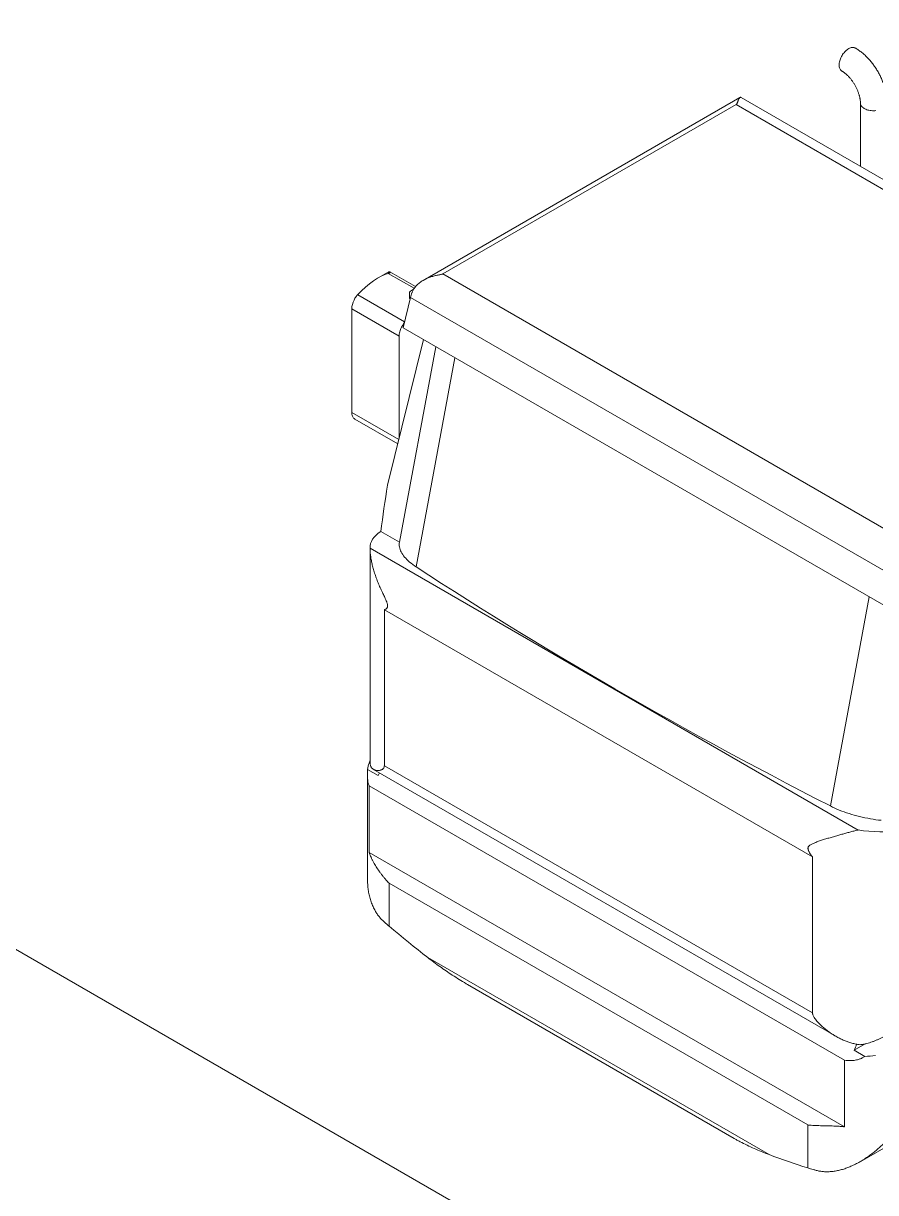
# Model space of a CAD drawing. Header units: millimetres. Extents: x 26816 to 90584, y 11074 to 56542.
# Drawn here: x 39779 to 42658, y 29514 to 33464 of the extents above; entities that cross this region are included whole.
import ezdxf

# ---------------------------------------------------------------- set-up
doc = ezdxf.new("R2010")
doc.units = ezdxf.units.MM
doc.layers.add('MAU_TÍM', color=4, linetype='Continuous', lineweight=25)
doc.layers.add('MAU_XAM', color=8, linetype='Continuous')

msp = doc.modelspace()

# ---------------------------------------------------------------- linework, layer by layer
at = {"layer": 'MAU_TÍM', "linetype": 'Continuous', "lineweight": 0}
for p, q in [((42199.5, 33213.6), (41129, 32595.7)), ((41195.4, 32617.5), (42186.2, 33189.5)), ((42186.2, 33189.5), (43795, 32260.8)), ((43878, 32246.7), (42203.2, 33213.5)), ((42606.2, 33194.6), (42606.2, 32980.9)), ((41103.2, 32574.5), (41017.3, 32624.1)), ((41008.7, 32622.1), (40979.7, 32605.3)), ((41099.1, 32569), (41011.6, 32619.5)), ((41195.4, 32617.5), (42804.2, 31688.8)), ((41066.6, 32455.8), (40908.2, 32547.2)), ((41083.1, 32556.1), (41083.1, 32534.7)), ((41097.1, 32565.8), (41094.9, 32564.6)), ((41086.9, 32538.3), (41061.5, 32435.3)), ((41083.1, 32534.7), (41085.6, 32533.3)), ((41086.9, 32538.3), (42775.2, 31563.6)), ((41048.3, 32407.2), (40888.3, 32499.6)), ((40888.3, 32149.7), (40888.3, 32499.6)), ((42761.3, 31454), (41061.5, 32435.3)), ((41009, 31903.7), (41130.5, 32395.5)), ((41048.3, 32407.2), (41048.3, 32062.7)), ((41171.8, 32371.7), (41049.2, 31711.4)), ((41236.6, 32334.2), (41105.5, 31628)), ((41047.1, 32058), (40888.3, 32149.7)), ((40898.6, 32126.9), (40895.9, 32128.8)), ((40898.5, 32126.9), (41043.5, 32043.2)), ((41049.2, 31711.4), (40986.3, 31747.7)), ((40949.9, 31692.2), (40949.9, 30967.8)), ((42598.1, 30739.1), (40950, 31690.6)), ((42635.8, 31526.5), (42504.7, 30820.3)), ((40998.3, 31483), (42444.4, 30648.1)), ((40998.3, 30956.4), (40998.3, 31483)), ((40946.6, 30965.1), (40950, 30967.1)), ((40941, 30926.8), (40941, 30579.5)), ((40941.5, 30943.8), (40977.5, 30923)), ((40961.3, 30943.9), (42522.9, 30042.4)), ((40998.3, 30956.4), (42444.4, 30121.5)), ((40946.6, 30888.2), (42552.7, 29961.1)), ((40946.6, 30888.2), (40946.6, 30663.7)), ((40946.6, 30663.7), (42552.7, 29736.5)), ((42444.4, 30648.1), (42444.4, 30121.5)), ((41014.3, 30559.3), (42428.5, 29742.9)), ((41014.3, 30559.3), (41014.3, 30414)), ((41145, 30308.3), (42297.7, 29642.9)), ((41278.7, 30217.6), (42179.7, 29697.4)), ((42584.7, 29995.2), (42622, 30016.7)), ((42620.9, 29974.4), (42584.7, 29995.2)), ((42552.7, 29736.5), (42552.7, 29961.1)), ((42605.1, 29618.8), (43179.4, 29950.3)), ((42428.5, 29742.9), (42428.5, 29597.6))]:
    msp.add_line(p, q, dxfattribs=at)
at = {"layer": 'MAU_TÍM', "linetype": 'Continuous', "lineweight": 0, "flags": 128}
for points in [[(42588.9, 33380.5), (42587.6, 33381.2), (42585.4, 33382), (42583.1, 33382.5), (42580.6, 33382.6), (42578, 33382.5), (42575.4, 33382), (42572.6, 33381.2), (42569.9, 33380.1), (42567.1, 33378.7), (42564.2, 33377), (42561.4, 33375), (42558.7, 33372.8), (42556, 33370.3), (42553.4, 33367.6), (42550.8, 33364.7), (42548.5, 33361.6), (42546.2, 33358.4), (42544.1, 33355), (42542.2, 33351.5), (42540.4, 33347.9), (42538.9, 33344.3), (42537.6, 33340.7), (42536.5, 33337.1), (42535.6, 33333.5), (42535, 33329.9), (42534.7, 33326.5), (42534.5, 33323.2)], [(42534.5, 33323.2), (42534.7, 33320), (42535, 33317), (42535.6, 33314.2), (42536.5, 33311.6), (42537.6, 33309.2), (42538.9, 33307.1), (42540.4, 33305.3), (42542.2, 33303.7), (42543.8, 33302.6)], [(42606.2, 33194.6), (42606.3, 33193.1), (42606.7, 33190.9), (42607.4, 33188.6), (42608.5, 33186.4), (42609.9, 33184.2), (42611.7, 33182.2), (42613.7, 33180.2), (42616.1, 33178.4), (42618.7, 33176.6), (42621.6, 33175), (42624.7, 33173.6), (42628, 33172.3), (42631.5, 33171.2), (42635.1, 33170.3), (42638.9, 33169.6), (42642.8, 33169.1), (42646.7, 33168.7), (42650.7, 33168.6), (42654.7, 33168.7), (42658.6, 33169)], [(41008.7, 32622.1), (41009.4, 32622.5), (41012.1, 32623.7)], [(41048.3, 32407.2), (41048.4, 32410.7), (41048.8, 32414.4), (41049.4, 32418.2), (41050.3, 32422), (41051.4, 32425.9), (41052.8, 32429.8), (41054.4, 32433.7), (41056.2, 32437.5), (41058.2, 32441.2), (41060.4, 32444.9), (41062.7, 32448.4), (41065.2, 32451.8), (41065.7, 32452.5)], [(40888.3, 32149.7), (40888.4, 32146.3), (40888.8, 32143.2), (40889.4, 32140.2), (40890.2, 32137.4), (40891.3, 32134.9), (40892.6, 32132.6), (40894.1, 32130.6), (40895.9, 32128.8)], [(41049.2, 31711.4), (41048.6, 31707.4), (41048.5, 31703.4), (41048.7, 31699.3), (41049.2, 31695.2), (41050.1, 31691), (41051.4, 31686.8), (41053.1, 31682.6), (41055.1, 31678.4), (41057.4, 31674.1), (41060.2, 31669.8), (41063.2, 31665.5), (41066.6, 31661.3), (41070.4, 31657), (41074.5, 31652.8), (41078.9, 31648.5), (41083.6, 31644.3), (41088.6, 31640.2), (41094, 31636.1), (41099.6, 31632), (41105.5, 31628)], [(41105.5, 31628), (41148.5, 31600.1), (41191.7, 31572.2), (41235.1, 31544.4), (41278.8, 31516.6), (41322.8, 31488.9), (41367.1, 31461.3), (41411.6, 31433.7), (41456.4, 31406.2), (41501.4, 31378.8), (41546.7, 31351.5), (41592.3, 31324.2), (41638.1, 31297), (41684.2, 31269.8), (41730.5, 31242.8), (41777, 31215.8), (41823.9, 31188.9), (41870.9, 31162), (41918.2, 31135.2), (41965.8, 31108.6), (42013.6, 31081.9), (42061.6, 31055.4), (42109.9, 31029), (42158.4, 31002.6), (42207.2, 30976.3), (42256.2, 30950.1), (42305.4, 30924), (42354.9, 30897.9), (42404.6, 30872), (42454.5, 30846.1), (42504.7, 30820.3)], [(42504.7, 30820.3), (42511.9, 30816.7), (42519.4, 30813.2), (42527.1, 30809.8), (42534.9, 30806.5), (42543, 30803.3), (42551.2, 30800.3), (42559.6, 30797.3), (42568.1, 30794.5), (42576.8, 30791.8), (42585.6, 30789.2), (42594.4, 30786.8), (42603.4, 30784.5), (42612.5, 30782.4), (42621.6, 30780.4), (42630.8, 30778.6), (42640, 30776.9), (42649.2, 30775.4), (42658.4, 30774), (42667.6, 30772.8), (42676.8, 30771.8)], [(41014.3, 30414), (41030.5, 30400.5), (41046.8, 30387.1), (41063.1, 30373.7), (41079.5, 30360.5), (41095.8, 30347.3), (41112.2, 30334.2), (41128.6, 30321.2), (41145, 30308.3)], [(42297.7, 29642.9), (42314.1, 29636.8), (42330.5, 29630.9), (42346.8, 29625.1), (42363.2, 29619.4), (42379.5, 29613.8), (42395.9, 29608.3), (42412.2, 29602.9), (42428.5, 29597.6)]]:
    msp.add_lwpolyline(points, dxfattribs=at)
at = {"layer": 'MAU_TÍM', "linetype": 'Continuous', "lineweight": 0}
for centre, radius, start, end in [((41131.7, 32500.9), 73.5, 118.286, 131.3558), ((40957.5, 32497.6), 69.2, 152.8886, 178.4203), ((41029.3, 30934.1), 88.3, 159.4283, 173.6874), ((40888.2, 30971.1), 101.5, 331.7222, 337.3725), ((42499.2, 30041.5), 97.3, 331.5829, 344.5914), ((42605.6, 30398.7), 424.6, 272.0544, 277.0225)]:
    msp.add_arc(centre, radius, start, end, dxfattribs=at)
for centre, major_axis, ratio, start_param, end_param in [((40944.5, 32504.2), (103, 111.7), 0.368298, 0.540681, 1.524759), ((41154.4, 32559.5), (54.9, 83.7), 0.536013, 1.972688, 2.149476), ((41229.9, 31922.1), (183, 1072.1), 0.197654, 1.621633, 1.76782), ((41229.9, 31653.4), (279.3, -47.7), 0.42853, 2.699265, 3.227383), ((42601.7, 30861.5), (279.3, -47.7), 0.42853, 4.772645, 5.300763)]:
    msp.add_ellipse(centre, major_axis=major_axis, ratio=ratio, start_param=start_param, end_param=end_param, dxfattribs=at)
for points, knots in [([(42696.2, 33194.6), (42696.2, 33195.4), (42696.2, 33198.4), (42696, 33203.6), (42695.5, 33210.3), (42694.7, 33217), (42693.7, 33223.8), (42692.5, 33230.6), (42690.9, 33237.4), (42689.2, 33244.1), (42687.2, 33250.9), (42685, 33257.7), (42682.6, 33264.4), (42680, 33271), (42677.2, 33277.6), (42674.1, 33284.1), (42670.9, 33290.6), (42667.5, 33296.9), (42663.9, 33303.2), (42660.1, 33309.4), (42656.2, 33315.4), (42652.1, 33321.3), (42647.8, 33327.1), (42643.4, 33332.7), (42638.8, 33338.2), (42634.1, 33343.5), (42629.3, 33348.6), (42624.3, 33353.6), (42619.2, 33358.3), (42613.9, 33362.9), (42608.6, 33367.2), (42603.1, 33371.3), (42597.5, 33375.2), (42592.8, 33378.2), (42589.9, 33379.9), (42588.8, 33380.5)], [0, 0, 0, 0, 0.0115548, 0.0431502, 0.0747423, 0.106345, 0.1379221, 0.1694513, 0.2009179, 0.2323142, 0.2636375, 0.2948895, 0.3260749, 0.3572009, 0.3882761, 0.4193107, 0.4503153, 0.4813013, 0.5122806, 0.5432653, 0.5742638, 0.605288, 0.63635, 0.667462, 0.6986355, 0.7298817, 0.7612106, 0.7926312, 0.82415, 0.8557712, 0.8874948, 0.9193158, 0.9512226, 0.9831955, 1, 1, 1, 1]), ([(42543.9, 33302.6), (42544.3, 33302.3), (42545.7, 33301.5), (42548, 33300.1), (42550.8, 33298.1), (42553.7, 33295.9), (42556.7, 33293.4), (42559.7, 33290.8), (42562.8, 33287.9), (42565.8, 33284.8), (42568.9, 33281.5), (42571.9, 33278), (42574.9, 33274.3), (42577.8, 33270.4), (42580.6, 33266.5), (42583.4, 33262.3), (42586, 33258.1), (42588.5, 33253.8), (42590.9, 33249.4), (42593.1, 33245), (42595.2, 33240.5), (42597, 33236), (42598.8, 33231.6), (42600.3, 33227.2), (42601.7, 33222.8), (42602.9, 33218.6), (42603.9, 33214.5), (42604.7, 33210.5), (42605.3, 33206.6), (42605.8, 33202.9), (42606.1, 33199.5), (42606.2, 33196.7), (42606.2, 33195.1), (42606.2, 33194.6)], [0, 0, 0, 0, 0.016851, 0.04857, 0.080494, 0.112684, 0.145143, 0.177864, 0.210835, 0.244041, 0.277459, 0.311069, 0.344845, 0.378762, 0.412793, 0.446913, 0.481093, 0.515308, 0.549529, 0.583721, 0.617856, 0.651909, 0.685851, 0.719658, 0.753304, 0.786765, 0.820019, 0.853046, 0.885829, 0.918356, 0.95062, 0.982621, 1, 1, 1, 1]), ([(42203.1, 33213.5), (42202.7, 33213.7), (42201.9, 33214.2), (42200.5, 33214.1), (42199, 33213.4), (42197.4, 33211.8), (42195.9, 33209.3), (42194.4, 33206.2), (42193.1, 33202.6), (42191.9, 33199.2), (42190.8, 33196.2), (42190, 33194.1), (42189.1, 33192.3), (42188.1, 33190.9), (42186.9, 33190), (42186.2, 33189.5)], [0, 0, 0, 0, 0.071278, 0.152018, 0.261558, 0.371945, 0.484636, 0.597988, 0.697343, 0.797067, 0.852103, 0.90725, 0.935905, 0.964797, 1, 1, 1, 1]), ([(41011.6, 32619.5), (41012, 32619.6), (41013.1, 32619.9), (41014.6, 32620.4), (41016.1, 32621.1), (41017.1, 32621.7), (41017.9, 32622.5), (41018, 32623.3), (41017.7, 32623.9), (41016.8, 32624.4), (41015.4, 32624.5), (41013.7, 32624.3), (41012.5, 32623.8), (41012.1, 32623.7)], [0, 0, 0, 0, 0.0453111, 0.1165994, 0.170212, 0.224081, 0.2860685, 0.3868875, 0.4877507, 0.5910103, 0.7536085, 0.920942, 1, 1, 1, 1]), ([(41195.4, 32617.5), (41194.9, 32617.2), (41193.9, 32616.7), (41191.7, 32616.1), (41189.1, 32615.5), (41184.9, 32614.7), (41177.7, 32613.3), (41167.6, 32611), (41155.6, 32607.6), (41143.8, 32603.2), (41133.9, 32598.5), (41126.1, 32594), (41120, 32590), (41114.2, 32585.5), (41109.1, 32581), (41104.9, 32576.6), (41101.3, 32572.2), (41098, 32567.6), (41095.4, 32562.9), (41093.2, 32558.3), (41092.2, 32555.3), (41091.7, 32553.8)], [0, 0, 0, 0, 0.015109, 0.030892, 0.055312, 0.079786, 0.129474, 0.22433, 0.319182, 0.417013, 0.514815, 0.571295, 0.627769, 0.685433, 0.743087, 0.78761, 0.832128, 0.877748, 0.923361, 0.961555, 1, 1, 1, 1]), ([(40895.9, 32529.2), (40896.8, 32531.2), (40898.8, 32535.3), (40902.2, 32540.2), (40905.4, 32544.2), (40907.2, 32546.2), (40908.2, 32547.2)], [0, 0, 0, 0, 0.305279, 0.617062, 0.807839, 1, 1, 1, 1]), ([(40998.3, 31483), (40999.3, 31483.4), (41001.3, 31484.3), (41003.9, 31485.9), (41006, 31487.7), (41007.7, 31489.6), (41008.8, 31491.9), (41009.4, 31494.2), (41009.5, 31496.5), (41009.3, 31499.1), (41008.8, 31502.2), (41007.7, 31505.9), (41005.8, 31511.1), (41003.2, 31517.2), (41000, 31524.2), (40996.7, 31531), (40991.9, 31541), (40985.9, 31554.1), (40978.9, 31570.3), (40972.4, 31586.5), (40966.6, 31602.7), (40961.6, 31618.7), (40957.5, 31634.2), (40954.3, 31649.1), (40952, 31663.3), (40950.4, 31677.3), (40950.1, 31686.2), (40950, 31690.6)], [0, 0, 0, 0, 0.027524, 0.055034, 0.073724, 0.092431, 0.110961, 0.122421, 0.133866, 0.145338, 0.156827, 0.174061, 0.191346, 0.221298, 0.251354, 0.281514, 0.31161, 0.382746, 0.454118, 0.525604, 0.597081, 0.668432, 0.739554, 0.804619, 0.869823, 0.934989, 1, 1, 1, 1]), ([(40946.6, 30965.1), (40947.5, 30967.3), (40948.5, 30969.9), (40949.7, 30972), (40949.9, 30972.3)], [0, 0, 0, 0, 0.86009, 1, 1, 1, 1]), ([(40950, 30967.8), (40950, 30966.6), (40950, 30963.7), (40950.6, 30959.7), (40951.6, 30955.6), (40953.2, 30952), (40955.2, 30948.9), (40957.8, 30946.3), (40960.7, 30944.1), (40964.1, 30942.4), (40967.9, 30941.2), (40972.1, 30940.4), (40976.2, 30940.2), (40980.3, 30940.3), (40984.1, 30940.9), (40987.9, 30942), (40991.1, 30943.6), (40993.7, 30945.4), (40995.5, 30947.3), (40996.9, 30949.5), (40997.8, 30951.8), (40998.2, 30954.1), (40998.2, 30955.6), (40998.3, 30956.4)], [0, 0, 0, 0, 0.040499, 0.099136, 0.161217, 0.223358, 0.285455, 0.349267, 0.413124, 0.476945, 0.541397, 0.605884, 0.670334, 0.719985, 0.769715, 0.819361, 0.868897, 0.897601, 0.926534, 0.948842, 0.971625, 0.98567, 1, 1, 1, 1]), ([(40941.5, 30943.8), (40941.4, 30942.1), (40941.3, 30938.4), (40941.1, 30932.8), (40941, 30927.1), (40941.1, 30921.5), (40941.3, 30915.2), (40941.9, 30908.3), (40943, 30901.1), (40944.5, 30894.3), (40945.9, 30890.3), (40946.6, 30888.2)], [0, 0, 0, 0, 0.072654, 0.160229, 0.247822, 0.337881, 0.427955, 0.5687, 0.709501, 0.854733, 1, 1, 1, 1]), ([(42598.1, 30739.1), (42593.4, 30738), (42584, 30735.7), (42570.1, 30732), (42556.5, 30728.3), (42543.2, 30724.6), (42529.2, 30720.6), (42514.7, 30716.4), (42499.8, 30712.1), (42485.3, 30707.8), (42471.6, 30703.4), (42458.6, 30698.7), (42448.8, 30694.8), (42441.8, 30691.6), (42437.8, 30689.4), (42434.5, 30687.1), (42432, 30684.8), (42430.3, 30682.4), (42429.4, 30679.9), (42429, 30677.6), (42429.2, 30675), (42429.8, 30672), (42431, 30668.6), (42433.2, 30664.2), (42436.3, 30659.1), (42440.2, 30653.5), (42443, 30649.9), (42444.4, 30648.1)], [0, 0, 0, 0, 0.058012, 0.116169, 0.174412, 0.232636, 0.290704, 0.36206, 0.433666, 0.505388, 0.57709, 0.648651, 0.719977, 0.749776, 0.779562, 0.799757, 0.819963, 0.839994, 0.851847, 0.86368, 0.875584, 0.887503, 0.90369, 0.919924, 0.946551, 0.973278, 1, 1, 1, 1]), ([(41014.3, 30559.3), (41014.2, 30559.3), (41010.5, 30563.2), (41004.7, 30569.6), (40997.2, 30578.4), (40991.5, 30585.5), (40985.9, 30592.8), (40980.6, 30600.2), (40975.6, 30607.6), (40970.8, 30615.1), (40966.3, 30622.6), (40961.8, 30630.6), (40957.4, 30639), (40953.6, 30646.9), (40950.5, 30653.9), (40948.3, 30659.3), (40947.1, 30662.4), (40946.6, 30663.7)], [0, 0, 0, 0, 0.000067, 0.115337, 0.182093, 0.249062, 0.316031, 0.383776, 0.45152, 0.519932, 0.588725, 0.657663, 0.742043, 0.826804, 0.891642, 0.95647, 1, 1, 1, 1]), ([(40941.1, 30579.5), (40941, 30579), (40941, 30574.7), (40941.2, 30566.6), (40941.9, 30555.4), (40942.9, 30544.3), (40944.4, 30534.1), (40946, 30524.8), (40947.8, 30516.4), (40949.9, 30508.2), (40952.3, 30500), (40955.1, 30492), (40958.2, 30484.1), (40961.7, 30476.4), (40966.2, 30467.6), (40971.9, 30458), (40979.3, 30447.8), (40987.6, 30438.2), (40993.8, 30432.6), (40997, 30429.8)], [0, 0, 0, 0, 0.0091041, 0.0733106, 0.1376124, 0.202225, 0.2669524, 0.317461, 0.368034, 0.4188143, 0.46967, 0.5214215, 0.573265, 0.6254052, 0.6776533, 0.757021, 0.8368341, 0.9181388, 1, 1, 1, 1]), ([(40997, 30429.8), (40999.7, 30427.1), (41005.2, 30421.7), (41011.2, 30416.6), (41014.3, 30414)], [0, 0, 0, 0, 0.499363, 1, 1, 1, 1]), ([(41278.7, 30217.6), (41277.3, 30218.4), (41267.8, 30223.7), (41250.9, 30234.2), (41228.2, 30248.6), (41206.5, 30263.2), (41185.5, 30277.8), (41165, 30292.8), (41151.6, 30303.1), (41145, 30308.3)], [0, 0, 0, 0, 0.029507, 0.197855, 0.366324, 0.524573, 0.682888, 0.841408, 1, 1, 1, 1]), ([(42605.2, 30013.7), (42609, 30014.3), (42616.5, 30015.4), (42627, 30017.7), (42636.9, 30020.5), (42646.2, 30023.5), (42655.4, 30026.9), (42664.5, 30030.8), (42673.5, 30035), (42682.5, 30039.6), (42691.3, 30044.5), (42701, 30050.3), (42711.6, 30057.2), (42722.9, 30065.3), (42733.9, 30073.9), (42744.6, 30082.9), (42755.1, 30092.3), (42765.3, 30102.2), (42775.2, 30112.4), (42784.2, 30122.3), (42792.4, 30131.8), (42797.3, 30137.9), (42799.7, 30141), (42799.7, 30141)], [0, 0, 0, 0, 0.047538, 0.095255, 0.136059, 0.176864, 0.217987, 0.259111, 0.301079, 0.343048, 0.385249, 0.427451, 0.4855, 0.54355, 0.602038, 0.660526, 0.720243, 0.779961, 0.840049, 0.900137, 0.950022, 0.999956, 1, 1, 1, 1]), ([(42444.4, 30121.5), (42444.5, 30120.5), (42444.6, 30118.5), (42445.6, 30114.8), (42447.4, 30110.6), (42450.4, 30105.4), (42454.3, 30099.6), (42459.3, 30093.4), (42464.7, 30087.5), (42471.9, 30080.3), (42481.1, 30071.8), (42492.5, 30062.5), (42504.5, 30053.9), (42516.8, 30045.9), (42529.3, 30038.7), (42541.9, 30032.3), (42554.5, 30026.8), (42567.5, 30022.1), (42580.7, 30018.2), (42593.3, 30015.3), (42601.5, 30014.2), (42605.2, 30013.7)], [0, 0, 0, 0, 0.01806, 0.036145, 0.061857, 0.087644, 0.126671, 0.165844, 0.20515, 0.244358, 0.316501, 0.388812, 0.461196, 0.533533, 0.605697, 0.673375, 0.741267, 0.809181, 0.876976, 0.944573, 1, 1, 1, 1]), ([(42552.7, 29961.1), (42556.2, 29960.7), (42563.4, 29960), (42573.1, 29959.9), (42581.6, 29960.5), (42588.9, 29961.5), (42595.6, 29962.9), (42601.5, 29964.7), (42606.9, 29966.6), (42612.1, 29969), (42616.8, 29971.5), (42619.6, 29973.5), (42620.9, 29974.4)], [0, 0, 0, 0, 0.1501673, 0.3002941, 0.4036359, 0.5070823, 0.6103638, 0.6900696, 0.7697658, 0.8512383, 0.9326972, 1, 1, 1, 1]), ([(42447.6, 29592.4), (42450.8, 29591.3), (42457.9, 29589), (42469.3, 29586.5), (42481.8, 29585), (42494.5, 29584.6), (42507.8, 29585.2), (42521.5, 29587), (42535.6, 29589.9), (42549.7, 29593.8), (42563.7, 29598.7), (42578.2, 29604.8), (42593.1, 29612), (42608.4, 29620.6), (42623.4, 29630), (42638.1, 29640.2), (42652.3, 29651.1), (42666.2, 29662.7), (42679.7, 29674.9), (42692.8, 29687.7), (42705.5, 29701), (42717.9, 29715), (42729.9, 29729.5), (42741.6, 29744.6), (42752.8, 29760.1), (42762.3, 29774.6), (42768.7, 29785), (42772.1, 29791.3), (42773.6, 29794.3), (42774.7, 29796.9), (42775.5, 29799.3), (42775.8, 29801), (42775.8, 29801.9), (42775.8, 29801.9)], [0, 0, 0, 0, 0.027651, 0.061182, 0.094814, 0.12846, 0.162011, 0.198442, 0.234987, 0.271596, 0.308189, 0.34466, 0.386259, 0.427968, 0.469759, 0.511579, 0.553355, 0.594999, 0.636734, 0.678509, 0.720288, 0.76203, 0.804959, 0.847924, 0.890887, 0.933815, 0.964627, 0.973373, 0.982112, 0.987346, 0.992569, 0.999733, 1, 1, 1, 1]), ([(42552.7, 29736.5), (42548.6, 29737), (42540.4, 29737.9), (42528.2, 29738.7), (42516.2, 29739.2), (42504.4, 29739.6), (42492.9, 29739.9), (42481.6, 29740.1), (42470.7, 29740.3), (42460.1, 29740.7), (42449.9, 29741.1), (42439.2, 29741.8), (42432.2, 29742.5), (42428.5, 29742.9), (42428.5, 29742.9)], [0, 0, 0, 0, 0.084391, 0.168818, 0.255564, 0.342326, 0.431483, 0.520726, 0.609909, 0.701467, 0.793088, 0.884656, 0.999933, 1, 1, 1, 1]), ([(42297.7, 29642.9), (42289.1, 29646.1), (42272, 29652.6), (42247.2, 29663.2), (42223.1, 29674.4), (42204, 29684.1), (42189.5, 29691.8), (42182.8, 29695.5), (42179.6, 29697.3)], [0, 0, 0, 0, 0.204568, 0.409214, 0.613857, 0.818421, 0.913146, 1, 1, 1, 1]), ([(42428.5, 29597.6), (42431.5, 29596.7), (42437.7, 29594.8), (42444.3, 29593.2), (42447.6, 29592.4)], [0, 0, 0, 0, 0.499368, 1, 1, 1, 1])]:
    msp.add_open_spline(points, degree=3, knots=knots, dxfattribs=at)
at = {"layer": 'MAU_XAM', "linetype": 'Continuous', "lineweight": 0}
msp.add_line((34303.5, 33481.8), (69093.2, 13398.1), dxfattribs=at)

doc.saveas('drawing.dxf')
